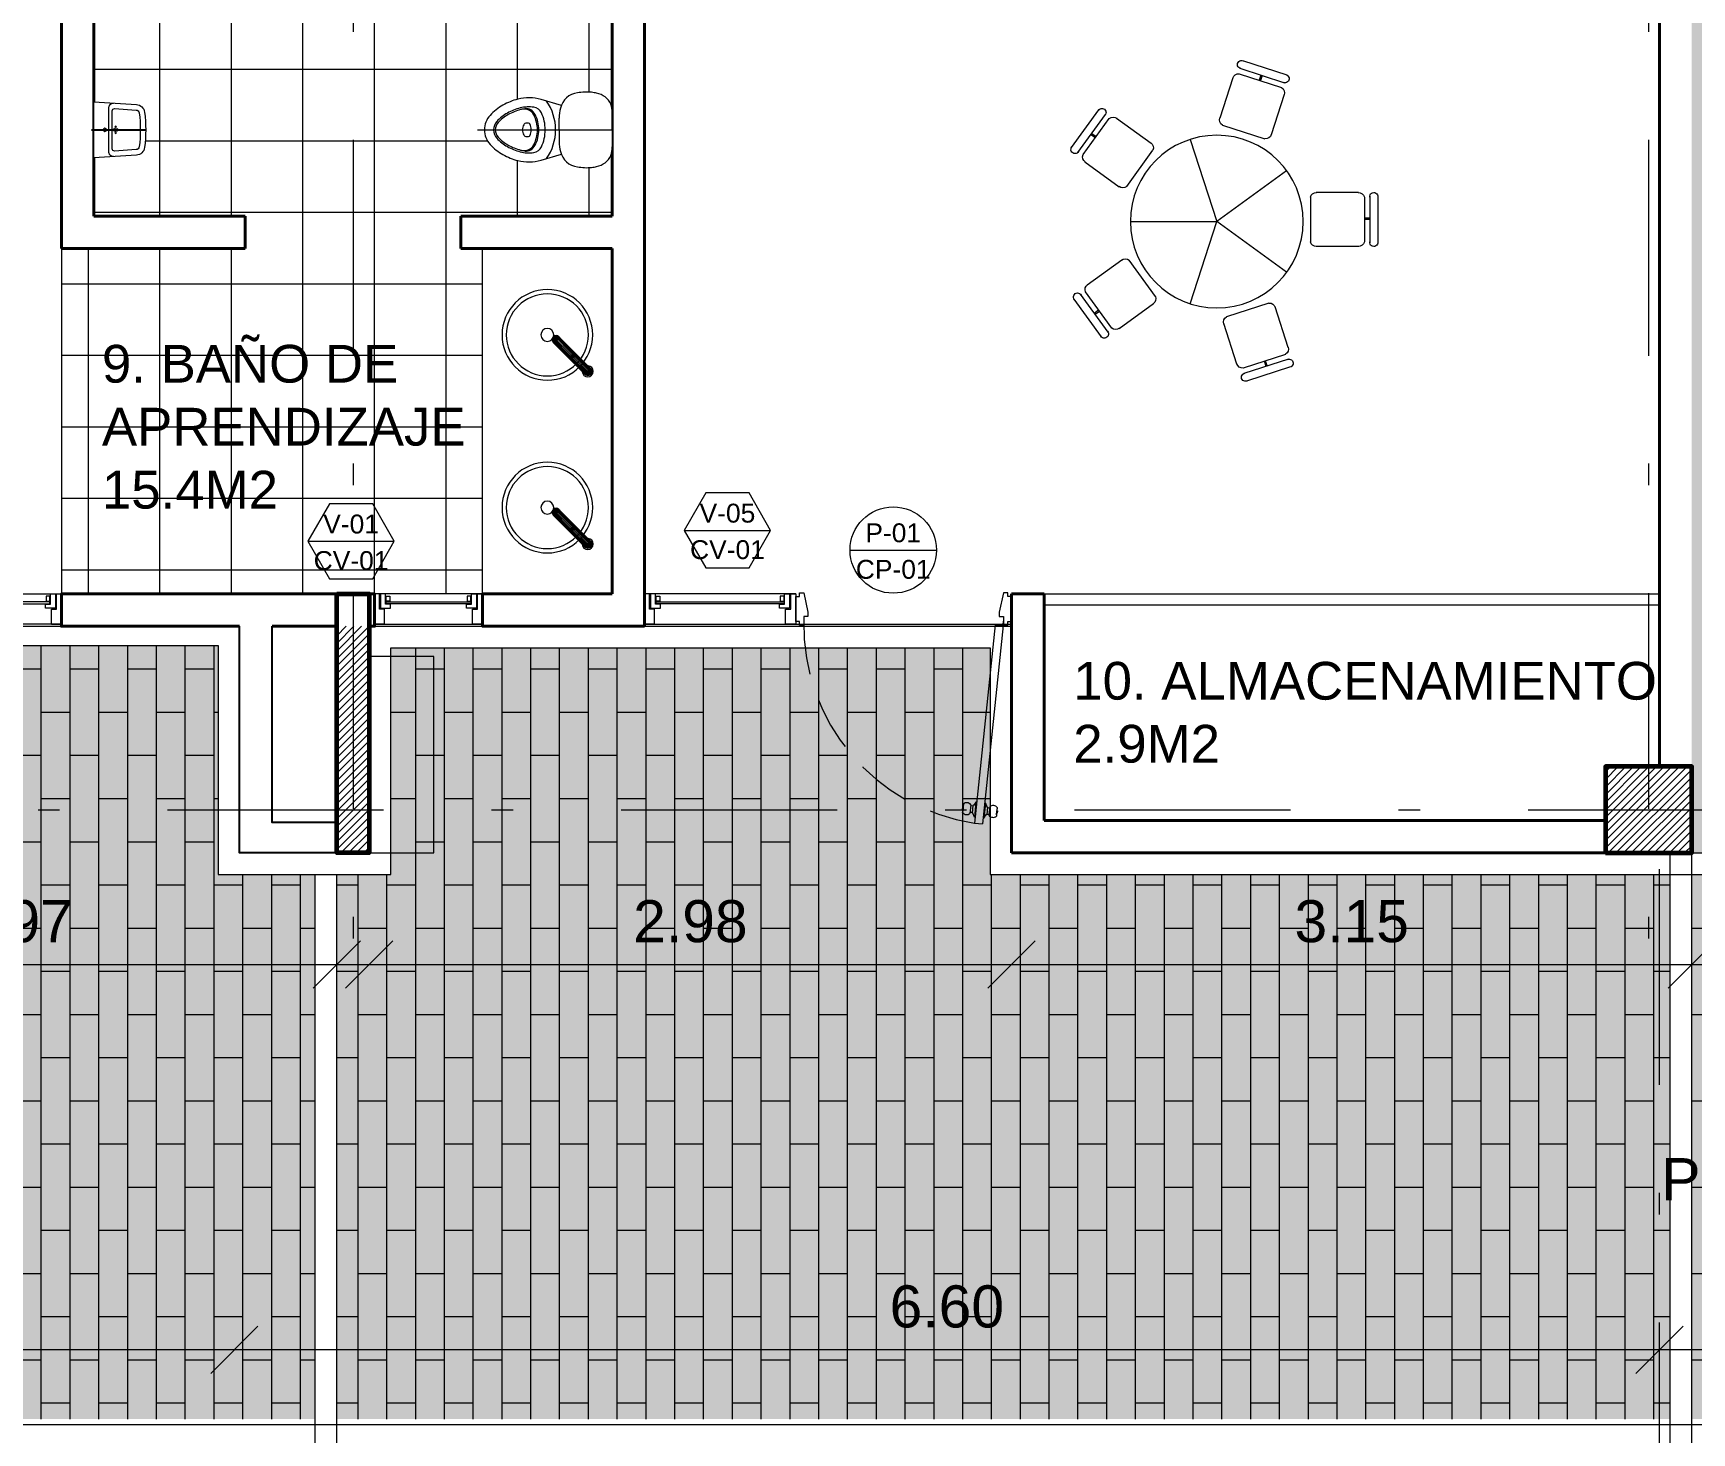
# Model space of a CAD drawing. Header units: inches. Extents: x 99003 to 99155, y 101852 to 101926.
# Drawn here: x 99015.93 to 99023.62, y 101896.06 to 101902.55 of the extents above; entities that cross this region are included whole.
import ezdxf
from ezdxf import colors
from ezdxf.entities.mleader import LeaderData, LeaderLine
from ezdxf.enums import TextEntityAlignment as Align
from ezdxf.math import Vec2, Vec3

# ---------------------------------------------------------------- set-up
doc = ezdxf.new("R2010")
doc.units = ezdxf.units.IN
doc.header["$MEASUREMENT"] = 0
doc.set_wipeout_variables(frame=1)
for name, pattern in [('CENTRO', [2, 1.25, -0.25, 0.25, -0.25]), ('DASHDOTX2', [2, 1, -0.5, 0, -0.5]), ('HIDDEN', [0.375, 0.25, -0.125])]:
    doc.linetypes.add(name, pattern=pattern)
for name, color, linetype, lineweight in [('5- 0.18 (muebles fijos)', 3, 'Continuous', 18), ('A_ACHU-1', 253, 'Continuous', 0), ('A_CARP-MAD', 46, 'Continuous', 18), ('A_CARP-MET', 126, 'Continuous', 18), ('A_COLS', 1, 'Continuous', 60), ('A_EJES', 75, 'DASHDOTX2', 5), ('A_MUEB-ACHU', 8, 'Continuous', 9), ('A_MUEB-ARCH', 64, 'Continuous', 15), ('A_MUEB-FIJO', 3, 'Continuous', 15), ('A_MUEB-SILL', 54, 'Continuous', 15), ('A_MURO', 7, 'Continuous', 40), ('A_PISO-ACHU', 251, 'Continuous', 0), ('A_PISO-GRAN', 250, 'Continuous', 0), ('A_PROY', 16, 'HIDDEN', 5), ('A_PUER', 134, 'Continuous', 18), ('A_TEXT', 154, 'Continuous', 0), ('A_TEXT-DIM', 54, 'Continuous', 13), ('A_TEXT-IDEN', 5, 'Continuous', 18), ('A_TEXT-NOTA', 53, 'Continuous', 20), ('A_VENT', 124, 'Continuous', 18), ('Arq_Muebles_Fijos', 252, 'Continuous', 15), ('P-BAJA_APARTADO-v4$0$CARPINTERIAS', 4, 'Continuous', 0)]:
    doc.layers.add(name, color=color, linetype=linetype, lineweight=lineweight)
doc.layers.add('MANCESA_EJES_AXIS', color=252, linetype='CENTRO')
doc.styles.add('ARIAL', font='arial.ttf')
doc.styles.add('DIM', font='arial.ttf')
doc.dimstyles.new('BAN_REP_1-125', dxfattribs={"dimtxt": 0.195, "dimasz": 0.2188, "dimexe": 0.15, "dimexo": 0.03, "dimgap": 0.1, "dimtad": 1, "dimzin": 4, "dimdsep": 46, "dimtxsty": 'ARIAL', "dimblk": 'OBLIQUE', "dimcen": 0.1, "dimse1": 1, "dimse2": 1, "dimclrd": 256, "dimclre": 256, "dimclrt": 256, "dimadec": 0, "dimazin": 0, "dimtfac": 1, "dimtix": 1, "dimtofl": 0, "dimtmove": 1, "dimatfit": 3, "dimldrblk": 'OPEN90', "dimfxl": 1, "dimtolj": 1, "dimtzin": 0, "dimlwd": -1, "dimlwe": -1, "dimarcsym": 0})
pattern_1 = [(45, (0, -2e-07), (-0.0176776695297, 0.0176776695297), [])]

# ---------------------------------------------------------------- blocks, each defined once
blk = doc.blocks.new('*U108')
at = {"layer": 'A_CARP-MAD'}
blk.add_lwpolyline([(0.1397, -0.0466), (0.0701, -0.0466), (0.0701, -0.0232), (0, -0.0232), (0, 0), (0.1397, 0)], dxfattribs=at)
for points in [[(0, -0.0279), (0.0652, -0.0279), (0.0652, -0.0744), (0.0479, -0.0744), (0.0479, -0.0511), (0, -0.0511)], [(0, -0.0279), (0.0652, -0.0279), (0.0652, -0.0744), (0.0479, -0.0744), (0.0479, -0.0511), (0, -0.0511)], [(0.0333, -0.0713), (0.0333, -0.0538), (0.0104, -0.0538), (0.0104, -0.0713)], [(0, -0.6721), (0.0652, -0.6721), (0.0652, -0.6256), (0.0479, -0.6256), (0.0479, -0.6489), (0, -0.6489)], [(0, -0.6768), (0, -0.7), (0.1397, -0.7), (0.1397, -0.6534), (0.0701, -0.6534), (0.0701, -0.6768)], [(0.0333, -0.6287), (0.0333, -0.6462), (0.0104, -0.6462), (0.0104, -0.6287)]]:
    blk.add_lwpolyline(points, close=True, dxfattribs=at)
at = {"layer": 'A_CARP-MET'}
blk.add_line((0.1397, -0.0466), (0.1397, 0), dxfattribs=at)
blk.add_lwpolyline([(0.0333, -0.0713), (0.0333, -0.0538), (0.0104, -0.0538), (0.0104, -0.0713)], close=True, dxfattribs=at)
at = {"layer": 'A_VENT'}
for p, q in [((0, -0.7), (0, 0)), ((0.1397, 0), (0.1397, -0.7))]:
    blk.add_line(p, q, dxfattribs=at)
blk.add_lwpolyline([(0.0361, -0.0538), (0.0361, -0.6462), (0.0454, -0.6462), (0.0454, -0.0538)], close=True, dxfattribs=at)
blk = doc.blocks.new('*U33')
at = {"layer": 'A_MUEB-SILL'}
for p, q in [((0.1562, 0.0306), (-0.0198, 0.1584)), ((0.1774, 0.0615), (0.0031, 0.1882)), ((-0.0631, 0.1265), (-0.1791, -0.0332)), ((0.1372, 0.0135), (-0.0302, 0.1351)), ((0.0682, 0.0945), (0.0535, 0.0743)), ((0.0732, 0.0909), (0.0585, 0.0706)), ((-0.0097, -0.1888), (-0.1772, -0.0671)), ((0.1391, -0.0205), (0.0232, -0.1801))]:
    blk.add_line(p, q, dxfattribs=at)
for centre, radius, start, end in [((-0.0067, 0.172), 0.0189, 49.05832, 241.94546), ((-0.041, 0.1092), 0.0281, 67.5844, 145.99918), ((0.1158, -0.0048), 0.0281, 322.00082, 40.4156), ((0.165, 0.0473), 0.0189, 226.05454, 58.94168), ((-0.1558, -0.0489), 0.0281, 142.00082, 220.4156), ((0.001, -0.1628), 0.0281, 247.5844, 325.99918)]:
    blk.add_arc(centre, radius, start, end, dxfattribs=at)
blk = doc.blocks.new('*U34')
at = {"color": 0, "linetype": 'ByBlock', "lineweight": -2, "transparency": 16777216}
for p, rotation in [((-0.3397, 0.4848), 72.00000000000001), ((-0.566, -0.1733), 144), ((0.5598, -0.1925), 288), ((-0.0101, -0.5919), 215.9999999999999)]:
    blk.add_blockref('*U33', p, dxfattribs=dict(at, rotation=rotation))
blk.add_blockref('*U33', (0.3561, 0.4729), dxfattribs=at)
blk = doc.blocks.new('P-BAJA_APARTADO-v4$0$MESA AULA 5P')
at = {"layer": 'A_MUEB-SILL'}
for p in [(0, 0.4), (-0.3804, 0.1236), (0.3804, 0.1236), (-0.2351, -0.3236), (0.2351, -0.3236)]:
    blk.add_line(p, (0, 0), dxfattribs=at)
blk.add_circle((0, 0), 0.4, dxfattribs=at)
blk.add_blockref('*U34', (0, 0))
blk = doc.blocks.new('P-BAJA_APARTADO-v4$0$LAVAMANOS_NAL 2')
for radius in [0.21, 0.19, 0.03]:
    blk.add_circle((0, 0), radius)
blk = doc.blocks.new('sanit planta niños 25 JUNIO')
at = {"layer": 'A_EJES'}
blk.add_line((0, -0.6231), (0, 0), dxfattribs=at)
at = {"layer": 'A_MUEB-FIJO'}
for p, q in [((0, 0), (-0.0794, 0)), ((0, 0), (0.0794, 0)), ((-0.1121, -0.2346), (-0.1406, -0.3294)), ((0, -0.2452), (-0.0547, -0.2452)), ((0, -0.2452), (0.0547, -0.2452)), ((0.1407, -0.3293), (0.1122, -0.2346)), ((-0.0308, -0.3869), (-0.0308, -0.3962)), ((0.0309, -0.3962), (0.0309, -0.3869))]:
    blk.add_line(p, q, dxfattribs=at)
for centre, radius, start, end in [((-0.0794, -0.1422), 0.1422, 90.00182, 106.10126), ((0.0794, -0.1422), 0.1422, 73.89874, 89.99818), ((-0.0605, -0.1048), 0.1137, 163.12305, 175.19805), ((-0.0807, -0.0871), 0.09, 115.06996, 170.1707), ((0.0807, -0.0871), 0.09, 9.8293, 64.93004), ((0.0605, -0.1048), 0.1137, 4.80195, 16.87695), ((0.0251, -0.1189), 0.2003, 173.22012, 192.00698), ((-0.025, -0.1189), 0.2003, 347.99302, 6.77988), ((-0.0823, -0.1515), 0.0891, 185.84827, 257.92215), ((0.0823, -0.1515), 0.0891, 282.07785, 354.15173), ((0, -0.4948), 0.2331, 90.00415, 124.90857), ((-0.0547, -0.0803), 0.1649, 253.7382, 269.99817), ((0, -0.4948), 0.2331, 55.09962, 90.00404), ((0.0547, -0.0803), 0.1649, 270.00183, 286.2618), ((0.0495, -0.3858), 0.1983, 163.47367, 194.86383), ((0.0495, -0.3858), 0.1561, 171.24415, 194.86369), ((-0.0595, -0.369), 0.0458, 115.31072, 171.24284), ((-0.0474, -0.403), 0.052, 117.32786, 181.00091), ((-0.0461, -0.4074), 0.0502, 117.83819, 192.7538), ((0, -0.4948), 0.185, 90.00392, 115.31106), ((0, -0.4948), 0.1553, 90.00409, 117.32783), ((0, -0.4948), 0.149, 90.00415, 117.83792), ((-0.024, -0.3869), 0.00676, 116.97441, 180.00409), ((0, -0.4342), 0.0598, 90.00379, 116.97254), ((0, -0.4948), 0.185, 64.69713, 90.00427), ((0, -0.4948), 0.1553, 62.68036, 90.00409), ((0, -0.4948), 0.149, 62.17027, 90.00404), ((0, -0.4342), 0.0598, 63.03565, 90.0044), ((0.0241, -0.3869), 0.00676, 0.00409, 63.03378), ((0.0462, -0.4074), 0.0502, 347.25439, 62.17), ((0.0475, -0.403), 0.052, 359.00728, 62.68032), ((0.0595, -0.369), 0.0458, 8.76535, 64.69747), ((-0.0494, -0.3858), 0.1561, 345.14449, 8.76404), ((-0.0494, -0.3858), 0.1983, 345.14436, 16.53451), ((0.1531, -0.3583), 0.3055, 194.8653, 208.84963), ((0.1531, -0.3583), 0.2632, 194.86295, 208.84824), ((0.0491, -0.3857), 0.1479, 192.81784, 194.9232), ((0.1531, -0.3583), 0.2554, 194.86588, 208.85022), ((-0.0154, -0.3962), 0.0154, 180.18807, 237.92092), ((0, -0.3716), 0.0444, 237.92051, 270.00407), ((0, -0.3716), 0.0444, 270.00411, 302.08767), ((0.0154, -0.3962), 0.0154, 302.08727, 359.82011), ((-0.153, -0.3583), 0.2554, 331.15796, 345.14231), ((-0.153, -0.3583), 0.2632, 331.15995, 345.14524), ((-0.0491, -0.3857), 0.1479, 345.08499, 347.19035), ((-0.153, -0.3583), 0.3055, 331.15856, 345.14289), ((0.0861, -0.3952), 0.229, 208.84819, 227.99853), ((0.0861, -0.3952), 0.1867, 208.84875, 227.99866), ((0.0861, -0.3952), 0.1789, 208.84941, 227.99922), ((0, -0.4908), 0.0581, 227.99884, 270.00408), ((0, -0.4908), 0.0503, 227.99883, 270.00407), ((0, -0.4908), 0.0503, 270.00412, 312.00936), ((0, -0.4908), 0.0581, 270.00411, 312.00935), ((-0.086, -0.3952), 0.1789, 312.00897, 331.15878), ((-0.086, -0.3952), 0.1867, 312.00953, 331.15944), ((-0.086, -0.3952), 0.229, 312.00966, 331.16), ((0, -0.4908), 0.1004, 227.99889, 270.0041), ((0, -0.4908), 0.1004, 270.00409, 312.0093)]:
    blk.add_arc(centre, radius, start, end, dxfattribs=at)
blk = doc.blocks.new('*U60')
blk.add_wipeout([(-0.3621, 0.6142), (-0.2628, 0.6128), (-0.234, 0.6035), (-0.2058, 0.5758), (-0.1928, 0.5424), (-0.1869, 0.4953), (-0.1945, 0.4374), (-0.2055, 0.4136), (-0.2288, 0.3897), (-0.2498, 0.3788), (-0.2172, 0.2679), (-0.2133, 0.2313), (-0.2152, 0.2006), (-0.2199, 0.1775), (-0.2275, 0.1531), (-0.2585, 0.0906), (-0.2729, 0.0716), (-0.2843, 0.059), (-0.2949, 0.0488), (-0.3032, 0.0421), (-0.315, 0.0347), (-0.3261, 0.0297), (-0.3621, 0.023), (-0.4049, 0.0326), (-0.4348, 0.0539), (-0.4525, 0.0729), (-0.4734, 0.1027), (-0.5016, 0.1679), (-0.5082, 0.1952), (-0.5094, 0.2531), (-0.5034, 0.2829), (-0.4908, 0.3248), (-0.4745, 0.3788), (-0.4962, 0.3902), (-0.5107, 0.4032), (-0.5285, 0.4332), (-0.5344, 0.4605), (-0.5374, 0.4935), (-0.5346, 0.5294), (-0.524, 0.5722), (-0.5171, 0.578), (-0.5035, 0.5935), (-0.4882, 0.6048), (-0.4688, 0.6115), (-0.4564, 0.6134), (-0.4441, 0.6139)]).dxf.layer = 'A_MUEB-FIJO'
blk.add_blockref('sanit planta niños 25 JUNIO', (-0.3621, 0.6142))
blk = doc.blocks.new('orinal planta niños 25 JUNIO')
at = {"layer": 'A_MUEB-ACHU'}
for centre in [(-0.0125, -0.1011), (0, -0.0936), (0, -0.1086), (0.0125, -0.1011)]:
    blk.add_circle(centre, 0.004, dxfattribs=at)
at = {"layer": 'A_MUEB-FIJO'}
for p, q in [((0.13, 0), (-0.13, 0)), ((0.1062, -0.07), (-0.1062, -0.07)), ((-0.0985, -0.0957), (-0.0918, -0.1955)), ((0.0885, -0.085), (-0.0885, -0.085)), ((0.0918, -0.1955), (0.0985, -0.0957))]:
    blk.add_line(p, q, dxfattribs=at)
blk.add_lwpolyline([(-0.13, 0), (-0.1168, -0.1968, 0.367694), (-0.0816, -0.2348, 0.063622), (0.0816, -0.2348, 0.367694), (0.1168, -0.1968), (0.13, 0)], format="xyb", dxfattribs=at)
blk.add_circle((0, -0.051), 0.0075, dxfattribs=at)
for centre, radius, start, end in [((-0.1046, -0.0893), 0.0193, 94.70755, 184.37723), ((0.1046, -0.0893), 0.0193, 355.62277, 85.29245), ((-0.0885, -0.095), 0.01, 90, 183.83756), ((0.0885, -0.095), 0.01, 356.16244, 90), ((-0.0768, -0.1951), 0.015, 181.46697, 261.97583), ((0, 0.404), 0.619, 262.67417, 277.32583), ((0.0768, -0.1951), 0.015, 278.02417, 358.53303)]:
    blk.add_arc(centre, radius, start, end, dxfattribs=at)
at = {"layer": 'MANCESA_EJES_AXIS'}
blk.add_line((0, 0.0109), (0, -0.24), dxfattribs=at)
blk = doc.blocks.new('*U111')
blk.add_wipeout([(-0.1656, 0.24), (0.0944, 0.24), (0.0812, 0.0432), (0.0727, 0.0202), (0.0642, 0.0122), (0.0499, 0.0058), (0.0265, 0.003), (-0.0548, 0.0003), (-0.107, 0.004), (-0.1238, 0.0066), (-0.1475, 0.0256), (-0.1521, 0.0394), (-0.1556, 0.0905)]).dxf.layer = 'A_MUEB-FIJO'
blk.add_blockref('orinal planta niños 25 JUNIO', (-0.0356, 0.24))
blk = doc.blocks.new('puerta mad 1mt')
at = {"layer": '5- 0.18 (muebles fijos)'}
blk.add_line((0.1553, 0.9898), (0.1553, 0.9898), dxfattribs=at)
at = {"layer": 'A_ACHU-1'}
for p, q in [((0.0483, 0.9343), (0.0494, 0.9455)), ((0.0483, 0.9343), (0.0509, 0.934)), ((0.0494, 0.9455), (0.0521, 0.9453)), ((0.0494, 0.9197), (0.0509, 0.934)), ((0.0509, 0.934), (0.0535, 0.9595)), ((0.0842, 0.9161), (0.0884, 0.9559)), ((0.0978, 0.9502), (0.0879, 0.9512)), ((0.0944, 0.9176), (0.098, 0.9524)), ((0.101, 0.9521), (0.098, 0.9524)), ((0.1118, 0.9685), (0.101, 0.9521)), ((0.1045, 0.8989), (0.1118, 0.9685)), ((0.1148, 0.9682), (0.1118, 0.9685)), ((0.1148, 0.9682), (0.1118, 0.9685)), ((0.1483, 0.8943), (0.1556, 0.964)), ((0.1526, 0.9643), (0.1556, 0.964)), ((0.1526, 0.9643), (0.1556, 0.964)), ((0.1556, 0.964), (0.1628, 0.9456)), ((0.162, 0.9105), (0.1657, 0.9453)), ((0.1628, 0.9456), (0.1657, 0.9453)), ((0.1654, 0.9431), (0.1754, 0.9421)), ((0.1717, 0.907), (0.1759, 0.9468)), ((0.208, 0.9176), (0.2107, 0.9431)), ((0.2118, 0.9286), (0.2092, 0.9289)), ((0.2107, 0.9173), (0.2118, 0.9286)), ((0.0946, 0.9197), (0.0847, 0.9208)), ((0.0973, 0.9173), (0.0944, 0.9176)), ((0.1045, 0.8989), (0.0973, 0.9173)), ((0.1075, 0.8986), (0.1045, 0.8989)), ((0.1453, 0.8946), (0.1483, 0.8943)), ((0.1483, 0.8943), (0.1591, 0.9108)), ((0.1591, 0.9108), (0.162, 0.9105)), ((0.1623, 0.9127), (0.1722, 0.9116)), ((0.2065, 0.9033), (0.208, 0.9176)), ((0.2107, 0.9173), (0.208, 0.9176)), ((0.0214, 0.0735), (0.0218, 0.0785)), ((0.0213, 0.057), (0.0199, 0.057)), ((0.0214, 0.0735), (0.0213, 0.057)), ((0.0215, 0.0755), (0.038, 0.0741)), ((0.0216, 0.0765), (0.0307, 0.0757)), ((0.0381, 0.0751), (0.038, 0.0741))]:
    blk.add_line(p, q, dxfattribs=at)
blk.add_circle((0.0215, 0.075), 0.00188, dxfattribs=at)
for centre, radius, start, end in [((-0.0402, 0.9492), 0.0943, 341.79754, 6.27538), ((0.0692, 0.9411), 0.0242, 37.63928, 130.43364), ((0.1916, 0.9284), 0.0242, 37.63928, 130.43364), ((0.3003, 0.9136), 0.0943, 161.79754, 186.27538), ((0.0685, 0.9345), 0.0242, 217.63928, 310.43364), ((0.1909, 0.9217), 0.0242, 217.63928, 310.43364), ((0.0215, 0.075), 0.000938, 85, 265), ((0.0215, 0.075), 0.000937, 265, 85)]:
    blk.add_arc(centre, radius, start, end, dxfattribs=at)
at = {"layer": 'A_CARP-MAD'}
for points in [[(-0.017, -0.058), (0, -0.058), (0, -0.075), (0.02, -0.075), (0.04, 0.015), (0.04, 0.035), (0.02, 0.035), (0.02, 0.075), (0, 0.075), (0, 0.058), (-0.017, 0.058)], [(0.983, -0.058), (0.966, -0.058), (0.966, -0.075), (0.946, -0.075), (0.926, 0.015), (0.926, 0.035), (0.946, 0.035), (0.946, 0.075), (0.966, 0.075), (0.966, 0.058), (0.983, 0.058)]]:
    blk.add_lwpolyline(points, close=True, dxfattribs=at)
at = {"layer": 'A_PROY'}
blk.add_arc((0.0162, 0.0728), 0.9299, 358.90252, 81.38744, dxfattribs=at)
at = {"layer": 'A_PUER'}
for p, q in [((0.0216, 0.0765), (0.1176, 0.9956)), ((0.0595, 0.0732), (0.1555, 0.9923)), ((0.1555, 0.9923), (0.1176, 0.9956)), ((0.0595, 0.0732), (0.0216, 0.0765))]:
    blk.add_line(p, q, dxfattribs=at)
blk = doc.blocks.new('_Oblique')
at = {"color": 0, "linetype": 'ByBlock', "lineweight": -2}
blk.add_line((-0.5, -0.5), (0.5, 0.5), dxfattribs=at)
blk = doc.blocks.new('*D217')
at = {"layer": 'A_TEXT-DIM', "transparency": 16777216}
blk.add_line((99014.3658, 101898.2324), (99017.3408, 101898.2324), dxfattribs=at)
at = {"layer": 'DEFPOINTS', "color": 0, "transparency": 16777216}
for p in [(99014.3658, 101898.7494), (99017.3408, 101898.7886), (99017.3408, 101898.2324)]:
    blk.add_point(p, dxfattribs=at)
at = {"layer": 'A_TEXT-DIM', "transparency": 16777216, "xscale": 0.2188, "yscale": 0.2188, "zscale": 0.2188, "rotation": 180}
blk.add_blockref('_Oblique', (99014.3658, 101898.2324), dxfattribs=at)
at = {"layer": 'A_TEXT-DIM', "transparency": 16777216, "xscale": 0.2188, "yscale": 0.2188, "zscale": 0.2188}
blk.add_blockref('_Oblique', (99017.3408, 101898.2324), dxfattribs=at)
at = {"layer": 'A_TEXT-DIM', "transparency": 16777216, "insert": (99015.8533, 101898.432), "char_height": 0.195, "attachment_point": 5, "style": 'ARIAL'}
blk.add_mtext('\\A1;2.97', dxfattribs=at)
blk = doc.blocks.new('_Open90')
at = {"color": 0, "linetype": 'ByBlock', "lineweight": -2}
for p, q in [((-0.5, 0.5), (0, 0)), ((0, 0), (-1, 0)), ((0, 0), (-0.5, -0.5))]:
    blk.add_line(p, q, dxfattribs=at)
blk = doc.blocks.new('*D218')
at = {"layer": 'A_TEXT-DIM', "transparency": 16777216}
blk.add_line((99014.4658, 101898.2324), (99034.9657, 101898.2324), dxfattribs=at)
at = {"layer": 'DEFPOINTS', "color": 0, "transparency": 16777216}
for p in [(99014.4658, 101899.5398), (99034.9657, 101898.2324), (99034.9657, 101894.1835)]:
    blk.add_point(p, dxfattribs=at)
at = {"layer": 'A_TEXT-DIM', "transparency": 16777216, "xscale": 0.2188, "yscale": 0.2188, "zscale": 0.2188, "rotation": 180}
blk.add_blockref('_Oblique', (99014.4658, 101898.2324), dxfattribs=at)
at = {"layer": 'A_TEXT-DIM', "transparency": 16777216, "xscale": 0.2188, "yscale": 0.2188, "zscale": 0.2188}
blk.add_blockref('_Oblique', (99034.9657, 101898.2324), dxfattribs=at)
at = {"layer": 'A_TEXT-DIM', "transparency": 16777216, "insert": (99024.7157, 101898.432), "char_height": 0.195, "attachment_point": 5, "style": 'ARIAL'}
blk.add_mtext('\\A1;20.50', dxfattribs=at)
blk = doc.blocks.new('*D219')
at = {"layer": 'A_TEXT-DIM', "transparency": 16777216}
blk.add_line((99017.4908, 101898.2324), (99020.4658, 101898.2324), dxfattribs=at)
at = {"layer": 'DEFPOINTS', "color": 0, "transparency": 16777216}
for p in [(99017.4908, 101898.7494), (99020.4658, 101898.7494), (99020.4658, 101898.2324)]:
    blk.add_point(p, dxfattribs=at)
at = {"layer": 'A_TEXT-DIM', "transparency": 16777216, "xscale": 0.2188, "yscale": 0.2188, "zscale": 0.2188, "rotation": 180}
blk.add_blockref('_Oblique', (99017.4908, 101898.2324), dxfattribs=at)
at = {"layer": 'A_TEXT-DIM', "transparency": 16777216, "xscale": 0.2188, "yscale": 0.2188, "zscale": 0.2188}
blk.add_blockref('_Oblique', (99020.4658, 101898.2324), dxfattribs=at)
at = {"layer": 'A_TEXT-DIM', "transparency": 16777216, "insert": (99018.9783, 101898.432), "char_height": 0.195, "attachment_point": 5, "style": 'ARIAL'}
blk.add_mtext('\\A1;2.98', dxfattribs=at)
blk = doc.blocks.new('*D220')
at = {"layer": 'A_TEXT-DIM', "transparency": 16777216}
blk.add_line((99020.4658, 101898.2324), (99023.6158, 101898.2324), dxfattribs=at)
at = {"layer": 'DEFPOINTS', "color": 0, "transparency": 16777216}
for p in [(99023.6158, 101898.8308), (99020.4658, 101898.7494), (99023.6158, 101898.2324)]:
    blk.add_point(p, dxfattribs=at)
at = {"layer": 'A_TEXT-DIM', "transparency": 16777216, "xscale": 0.2188, "yscale": 0.2188, "zscale": 0.2188, "rotation": 180}
blk.add_blockref('_Oblique', (99020.4658, 101898.2324), dxfattribs=at)
at = {"layer": 'A_TEXT-DIM', "transparency": 16777216, "xscale": 0.2188, "yscale": 0.2188, "zscale": 0.2188}
blk.add_blockref('_Oblique', (99023.6158, 101898.2324), dxfattribs=at)
at = {"layer": 'A_TEXT-DIM', "transparency": 16777216, "insert": (99022.0408, 101898.432), "char_height": 0.195, "attachment_point": 5, "style": 'ARIAL'}
blk.add_mtext('\\A1;3.15', dxfattribs=at)
blk = doc.blocks.new('*D221')
at = {"layer": 'A_TEXT-DIM', "transparency": 16777216}
blk.add_line((99023.6158, 101898.2324), (99025.4158, 101898.2324), dxfattribs=at)
at = {"layer": 'DEFPOINTS', "color": 0, "transparency": 16777216}
for p in [(99023.6158, 101898.8308), (99025.4158, 101898.7494), (99025.4158, 101898.2324)]:
    blk.add_point(p, dxfattribs=at)
at = {"layer": 'A_TEXT-DIM', "transparency": 16777216, "xscale": 0.2188, "yscale": 0.2188, "zscale": 0.2188, "rotation": 180}
blk.add_blockref('_Oblique', (99023.6158, 101898.2324), dxfattribs=at)
at = {"layer": 'A_TEXT-DIM', "transparency": 16777216, "xscale": 0.2188, "yscale": 0.2188, "zscale": 0.2188}
blk.add_blockref('_Oblique', (99025.4158, 101898.2324), dxfattribs=at)
at = {"layer": 'A_TEXT-DIM', "transparency": 16777216, "insert": (99024.5158, 101898.432), "char_height": 0.195, "attachment_point": 5, "style": 'ARIAL'}
blk.add_mtext('\\A1;1.80', dxfattribs=at)
blk = doc.blocks.new('*D355')
at = {"layer": 'A_TEXT-DIM', "transparency": 16777216}
blk.add_line((99030.7155, 101896.4476), (99023.4655, 101896.4476), dxfattribs=at)
at = {"layer": 'DEFPOINTS', "color": 0, "transparency": 16777216}
for p in [(99023.4655, 101896.4476), (99023.4655, 101892.9035), (99030.7155, 101892.8723)]:
    blk.add_point(p, dxfattribs=at)
at = {"layer": 'A_TEXT-DIM', "transparency": 16777216, "xscale": 0.2188, "yscale": 0.2188, "zscale": 0.2188, "rotation": 180}
blk.add_blockref('_Oblique', (99023.4655, 101896.4476), dxfattribs=at)
at = {"layer": 'A_TEXT-DIM', "transparency": 16777216, "xscale": 0.2188, "yscale": 0.2188, "zscale": 0.2188}
blk.add_blockref('_Oblique', (99030.7155, 101896.4476), dxfattribs=at)
at = {"layer": 'A_TEXT-DIM', "transparency": 16777216, "insert": (99027.0905, 101896.6472), "char_height": 0.195, "attachment_point": 5, "style": 'ARIAL'}
blk.add_mtext('\\A1;7.25', dxfattribs=at)
blk = doc.blocks.new('*D356')
at = {"layer": 'A_TEXT-DIM', "transparency": 16777216}
blk.add_line((99023.4655, 101896.4476), (99016.8661, 101896.4476), dxfattribs=at)
at = {"layer": 'DEFPOINTS', "color": 0, "transparency": 16777216}
for p in [(99016.8661, 101896.4476), (99016.8661, 101892.9554), (99023.4655, 101892.9035)]:
    blk.add_point(p, dxfattribs=at)
at = {"layer": 'A_TEXT-DIM', "transparency": 16777216, "xscale": 0.2188, "yscale": 0.2188, "zscale": 0.2188, "rotation": 180}
blk.add_blockref('_Oblique', (99016.8661, 101896.4476), dxfattribs=at)
at = {"layer": 'A_TEXT-DIM', "transparency": 16777216, "xscale": 0.2188, "yscale": 0.2188, "zscale": 0.2188}
blk.add_blockref('_Oblique', (99023.4655, 101896.4476), dxfattribs=at)
at = {"layer": 'A_TEXT-DIM', "transparency": 16777216, "insert": (99020.1658, 101896.6472), "char_height": 0.195, "attachment_point": 5, "style": 'ARIAL'}
blk.add_mtext('\\A1;6.60', dxfattribs=at)
blk = doc.blocks.new('*D357')
at = {"layer": 'A_TEXT-DIM', "transparency": 16777216}
blk.add_line((99016.8661, 101896.4476), (99010.7152, 101896.4476), dxfattribs=at)
at = {"layer": 'DEFPOINTS', "color": 0, "transparency": 16777216}
for p in [(99010.7152, 101896.4476), (99016.8661, 101892.9554), (99010.7152, 101885.0588)]:
    blk.add_point(p, dxfattribs=at)
at = {"layer": 'A_TEXT-DIM', "transparency": 16777216, "xscale": 0.2188, "yscale": 0.2188, "zscale": 0.2188, "rotation": 180}
blk.add_blockref('_Oblique', (99010.7152, 101896.4476), dxfattribs=at)
at = {"layer": 'A_TEXT-DIM', "transparency": 16777216, "xscale": 0.2188, "yscale": 0.2188, "zscale": 0.2188}
blk.add_blockref('_Oblique', (99016.8661, 101896.4476), dxfattribs=at)
at = {"layer": 'A_TEXT-DIM', "transparency": 16777216, "insert": (99014.4537, 101896.6472), "char_height": 0.195, "attachment_point": 5, "style": 'ARIAL'}
blk.add_mtext('\\A1;6.15', dxfattribs=at)
blk = doc.blocks.new('_Open30')
at = {"color": 0, "linetype": 'ByBlock', "lineweight": -2}
for p, q in [((-1, 0.268), (0, 0)), ((0, 0), (-1, -0.268)), ((0, 0), (-1, 0))]:
    blk.add_line(p, q, dxfattribs=at)
blk = doc.blocks.new('griferia')
at = {"layer": 'Arq_Muebles_Fijos', "linetype": 'Continuous'}
for points in [[(-0.2262, 0), (-0.1055, 0)], [(-0.2251, 0.0064), (-0.1058, 0.0064)], [(-0.2225, 0.0113), (-0.1065, 0.0113)], [(-0.2195, 0.0144), (-0.1071, 0.0144)], [(-0.2158, 0.0168), (-0.1077, 0.0168)], [(0, 0.0188), (-0.2074, 0.0188)], [(-0.2074, -0.0188), (0, -0.0188), (0, 0.0188)], [(-0.0947, 0.0168), (0, 0.0168)], [(-0.0941, 0.0144), (0, 0.0144)], [(-0.0934, 0.0113), (0, 0.0113)], [(-0.0928, 0.0064), (0, 0.0064)], [(-0.0925, 0), (0, 0)], [(0.0144, -0.012), (0.0144, 0.012)], [(0.0158, -0.0102), (0.0158, 0.0102)], [(0.0172, -0.0077), (0.0172, 0.0077)], [(0.0184, -0.0036), (0.0184, 0.0036)], [(-0.2251, -0.0064), (-0.1058, -0.0064)], [(-0.2225, -0.0113), (-0.1065, -0.0113)], [(-0.2195, -0.0144), (-0.1071, -0.0144)], [(-0.2158, -0.0168), (-0.1077, -0.0168)], [(-0.0947, -0.0168), (0, -0.0168)], [(-0.0941, -0.0144), (0, -0.0144)], [(-0.0934, -0.0113), (0, -0.0113)], [(-0.0928, -0.0064), (0, -0.0064)]]:
    blk.add_lwpolyline(points, dxfattribs=at)
for centre, radius, start, end in [((-0.2074, 0), 0.0188, 90, 270), ((-0.2041, 0), 0.0191, 100.05302, 259.94698), ((-0.1992, 0), 0.0197, 107.56265, 252.43735), ((-0.1939, 0), 0.0206, 114.27809, 245.72191), ((-0.1891, 0), 0.0217, 119.98244, 240.01756), ((-0.1838, 0), 0.0231, 125.48648, 234.51352), ((-0.1763, 0), 0.0261, 134.01235, 225.98765), ((-0.1704, 0), 0.0649, 343.1568, 16.8432), ((-0.1676, 0), 0.0649, 343.1568, 16.8432), ((-0.1648, 0), 0.0649, 343.1568, 16.8432), ((-0.1624, 0), 0.0649, 343.1568, 16.8432), ((-0.1596, 0), 0.0649, 343.1568, 16.8432), ((-0.1573, 0), 0.0649, 343.1568, 16.8432), ((0, 0), 0.0255, 227.45266, 132.54734), ((0, 0), 0.0188, 270, 90), ((-0.0657, 0), 0.0684, 344.04274, 15.95726), ((-0.0581, 0), 0.0635, 342.97607, 17.02393), ((-0.0615, 0), 0.0693, 344.94198, 15.05802), ((-0.0431, 0), 0.0537, 341.42476, 18.57524), ((-0.0414, 0), 0.0543, 343.37048, 16.62952), ((-0.0458, 0), 0.0603, 346.8545, 13.1455)]:
    blk.add_arc(centre, radius, start, end, dxfattribs=at)
blk = doc.blocks.new('A$C578C46C9')
at = {"layer": 'Arq_Muebles_Fijos'}
blk.add_blockref('griferia', (-0.0255, 0), dxfattribs=at)
blk = doc.blocks.new('*U766')
at = {"layer": 'A_CARP-MAD'}
blk.add_lwpolyline([(0.1397, -0.0466), (0.0701, -0.0466), (0.0701, -0.0232), (0, -0.0232), (0, 0), (0.1397, 0)], dxfattribs=at)
for points in [[(0, -0.0279), (0.0652, -0.0279), (0.0652, -0.0744), (0.0479, -0.0744), (0.0479, -0.0511), (0, -0.0511)], [(0, -0.0279), (0.0652, -0.0279), (0.0652, -0.0744), (0.0479, -0.0744), (0.0479, -0.0511), (0, -0.0511)], [(0.0333, -0.0713), (0.0333, -0.0538), (0.0104, -0.0538), (0.0104, -0.0713)], [(0, -0.4721), (0.0652, -0.4721), (0.0652, -0.4256), (0.0479, -0.4256), (0.0479, -0.4489), (0, -0.4489)], [(0, -0.4768), (0, -0.5), (0.1397, -0.5), (0.1397, -0.4534), (0.0701, -0.4534), (0.0701, -0.4768)], [(0.0333, -0.4287), (0.0333, -0.4462), (0.0104, -0.4462), (0.0104, -0.4287)]]:
    blk.add_lwpolyline(points, close=True, dxfattribs=at)
at = {"layer": 'A_CARP-MET'}
blk.add_line((0.1397, -0.0466), (0.1397, 0), dxfattribs=at)
blk.add_lwpolyline([(0.0333, -0.0713), (0.0333, -0.0538), (0.0104, -0.0538), (0.0104, -0.0713)], close=True, dxfattribs=at)
at = {"layer": 'A_VENT'}
for p, q in [((0, -0.5), (0, 0)), ((0.1397, 0), (0.1397, -0.5))]:
    blk.add_line(p, q, dxfattribs=at)
blk.add_lwpolyline([(0.0361, -0.0538), (0.0361, -0.4462), (0.0454, -0.4462), (0.0454, -0.0538)], close=True, dxfattribs=at)
blk = doc.blocks.new('A$C3FA72514')
at = {"layer": 'A_MURO'}
for points in [[(-14.325, -6.15), (-14.3, -6.15), (-14.3, -6.3), (-14.325, -6.3)], [(-13.2, -6.15), (-13.8, -6.1501), (-13.8, -6.3), (-13.05, -6.3)]]:
    blk.add_lwpolyline(points, dxfattribs=at)
at = {"layer": 'A_VENT', "xscale": -1, "rotation": 89.99999085230763}
blk.add_blockref('*U766', (-14.3, -6.15, 0), dxfattribs=at)
blk = doc.blocks.new('DETALLE DE PUERTAS')
at = {"layer": 'A_TEXT-IDEN'}
blk.add_line((-0.2, 0), (0.2, 0), dxfattribs=at)
blk.add_circle((0, 0), 0.2, dxfattribs=at)
at = {"layer": 'A_TEXT-NOTA', "linetype": 'Continuous', "style": 'ARIAL'}
for tag, p in [('#_PUERTA', (0, 0.0361)), ('DETALLE#', (0, -0.1331))]:
    blk.add_attdef(tag, text='', height=0.0875, dxfattribs=at).set_placement(p, align=Align.CENTER)
blk = doc.blocks.new('DETALLE DE VENTANA')
at = {"layer": 'A_TEXT-IDEN'}
blk.add_line((-0.2, 0), (0.2, 0), dxfattribs=at)
blk.add_line((-0.2, 0), (0.2, 0), dxfattribs=at)
blk.add_lwpolyline([(-0.1, 0.1732), (-0.2, 0), (-0.1, -0.1732), (0.1, -0.1732), (0.2, 0), (0.1, 0.1732)], close=True, dxfattribs=at)
at = {"layer": 'A_TEXT-NOTA', "linetype": 'Continuous', "style": 'ARIAL'}
for tag, p in [('#_VENTANA', (0, 0.0361)), ('DETALLE#', (0, -0.1331))]:
    blk.add_attdef(tag, text='', height=0.0875, dxfattribs=at).set_placement(p, align=Align.CENTER)

msp = doc.modelspace()

# ---------------------------------------------------------------- hatches: boundary and pattern name
at = {"layer": 'A_PISO-ACHU'}
h = msp.add_hatch(dxfattribs=at)
h.set_pattern_fill('ANSI31', color=256, scale=0.2)
h.set_pattern_definition(pattern_1)
h.paths.add_polyline_path([(99025.8158, 101898.7494), (99025.4158, 101898.7494), (99025.4158, 101899.1494), (99025.8158, 101899.1494)])
h.paths.add_polyline_path([(99025.8158, 101906.0994), (99025.4158, 101906.0994), (99025.4158, 101906.4994), (99025.8158, 101906.4994)])
h.paths.add_polyline_path([(99023.2158, 101898.7494), (99023.6158, 101898.7494), (99023.6158, 101899.1494), (99023.2158, 101899.1494)])
h.paths.add_polyline_path([(99023.2158, 101906.0994), (99023.6158, 101906.0994), (99023.6158, 101906.4994), (99023.2158, 101906.4994)])
h = msp.add_hatch(dxfattribs=at)
h.set_pattern_fill('NET', color=256, scale=2.65)
h.set_pattern_definition([(0, (0.59647, -22.5826), (0, 0.33125), []), (90, (0.59647, -22.5826), (-0.33125, 2e-17), [])])
h.paths.add_polyline_path([(99017.2158, 101906.3494), (99017.2158, 101906.0994), (99017.6158, 101906.0994), (99017.6158, 101906.3494), (99018.7658, 101906.3494), (99018.7658, 101904.7494), (99017.9158, 101904.7494), (99017.9158, 101904.5994), (99018.6158, 101904.5994), (99018.6158, 101903.6654), (99017.9158, 101903.6654), (99017.9158, 101903.6334), (99018.6158, 101903.6334), (99018.6158, 101902.6654), (99017.9172, 101902.6654), (99017.9172, 101902.6334), (99018.6158, 101902.6334), (99018.6158, 101901.6994), (99017.9158, 101901.6994), (99017.9158, 101901.5494), (99018.0158, 101901.5494), (99018.0158, 101899.9494), (99016.0658, 101899.9494), (99016.0658, 101901.5494), (99016.9158, 101901.5494), (99016.9158, 101901.6994), (99016.2158, 101901.6994), (99016.2158, 101902.6334), (99016.9144, 101902.6334), (99016.9144, 101902.6654), (99016.2158, 101902.6654), (99016.2158, 101903.5494), (99016.9158, 101903.5494), (99016.9158, 101903.6994), (99016.9158, 101904.5994), (99016.9158, 101904.7494), (99016.8158, 101904.7494), (99016.8158, 101906.3494)])
h = msp.add_hatch(dxfattribs=at)
h.set_pattern_fill('ANSI31', color=256, scale=0.2)
h.set_pattern_definition(pattern_1)
h.paths.add_polyline_path([(99017.4908, 101899.7994), (99017.4908, 101898.7494), (99017.3408, 101898.7494), (99017.3408, 101899.7994)])
at = {"layer": 'A_PISO-GRAN'}
h = msp.add_hatch(dxfattribs=at)
h.set_pattern_fill('DOTS', color=33, scale=0.5, angle=90)
h.set_pattern_definition([(90, (-0.1, -2e-07), (-0.03125, 0.015625), [0, -0.03125])])
h.paths.add_polyline_path([(99025.2158, 101898.7494), (99023.6157, 101898.7494), (99023.6158, 101906.4994), (99025.2159, 101906.4994)])
h = msp.add_hatch(dxfattribs=at)
h.set_pattern_fill('AR-BRSTD', color=256, scale=0.05, angle=90)
h.set_pattern_definition([(90, (-108.15003, -2e-07), (-0.13335, 8e-18), []), (180, (-108.15003, -2e-07), (-0.13335, -0.2), [0.13335, -0.13335])])
h.paths.add_polyline_path([(99016.7908, 101898.6494), (99016.7908, 101898.845), (99016.7908, 101899.7096), (99014.4657, 101899.7098), (99014.4657, 101898.6494), (99011.3157, 101898.6494), (99011.3157, 101896.1266), (99017.2407, 101896.1266), (99017.2407, 101898.6494)])
h = msp.add_hatch(dxfattribs=at)
h.set_pattern_fill('DOTS', color=33, scale=0.5, angle=90)
h.set_pattern_definition([(90, (-108.150032, -2e-07), (-0.03125, 0.015625), [0, -0.03125])])
h.paths.add_polyline_path([(99016.7908, 101898.6494), (99016.7908, 101899.7098), (99014.4657, 101899.7098), (99014.4657, 101898.6494), (99011.3157, 101898.6494), (99011.3157, 101896.1266), (99017.2407, 101896.1266), (99017.2408, 101898.6494)])
h = msp.add_hatch(dxfattribs=at)
h.set_pattern_fill('AR-BRSTD', color=256, scale=0.05, angle=90)
h.set_pattern_definition([(90, (-108.14992, -2e-07), (-0.13335, 8e-18), []), (180, (-108.14992, -2e-07), (-0.13335, -0.2), [0.13335, -0.13335])])
h.paths.add_polyline_path([(99023.5158, 101898.6494), (99020.3658, 101898.6494), (99020.3658, 101899.6994), (99017.5908, 101899.6994), (99017.5908, 101898.6494), (99017.3408, 101898.6494), (99017.3408, 101896.1266), (99023.5158, 101896.1266)])
h = msp.add_hatch(dxfattribs=at)
h.set_pattern_fill('DOTS', color=33, scale=0.5, angle=90)
h.set_pattern_definition([(90, (-108.149922, -2e-07), (-0.03125, 0.015625), [0, -0.03125])])
h.paths.add_polyline_path([(99023.5158, 101898.6494), (99020.3658, 101898.6494), (99020.3658, 101899.6994), (99017.5908, 101899.6994), (99017.5908, 101898.6494), (99017.3408, 101898.6494), (99017.3408, 101896.1266), (99023.5158, 101896.1266)])
h = msp.add_hatch(dxfattribs=at)
h.set_pattern_fill('AR-BRSTD', color=256, scale=0.05, angle=90)
h.set_pattern_definition([(90, (-108.14993, -2e-07), (-0.13335, 8e-18), []), (180, (-108.14993, -2e-07), (-0.13335, -0.2), [0.13335, -0.13335])])
h.paths.add_polyline_path([(99031.4408, 101898.6494), (99031.4408, 101899.6998), (99028.6658, 101899.7094), (99028.6658, 101898.6494), (99023.6158, 101898.6494), (99023.6158, 101896.1266), (99031.4408, 101896.1266)])
h = msp.add_hatch(dxfattribs=at)
h.set_pattern_fill('DOTS', color=33, scale=0.5, angle=90)
h.set_pattern_definition([(90, (-108.149932, -2e-07), (-0.03125, 0.015625), [0, -0.03125])])
h.paths.add_polyline_path([(99031.4408, 101898.6494), (99031.4408, 101899.6998), (99028.6658, 101899.7094), (99028.6658, 101898.6494), (99023.6158, 101898.6494), (99023.6158, 101896.1266), (99031.4408, 101896.1266)])

# ---------------------------------------------------------------- linework, layer by layer
for points in [[(99017.3408, 101898.7494), (99016.8908, 101898.7494), (99016.8908, 101899.7994)], [(99017.3408, 101898.89), (99017.0408, 101898.89), (99017.0408, 101899.7994)]]:
    msp.add_lwpolyline(points)
at = {"layer": 'A_COLS'}
for points in [[(99017.3408, 101899.9494), (99017.4907, 101899.9494), (99017.4907, 101898.7494), (99017.3408, 101898.7494)], [(99023.2158, 101898.7494), (99023.6158, 101898.7494), (99023.6158, 101899.1494), (99023.2158, 101899.1494)]]:
    msp.add_lwpolyline(points, close=True, dxfattribs=at)
at = {"layer": 'A_EJES'}
for p, q in [((99017.4158, 101908.3532), (99017.4158, 101897.9883)), ((99023.4158, 101908.3532), (99023.4158, 101897.9883)), ((99006.0573, 101898.9494), (99039.0626, 101898.9494)), ((99023.4657, 101882.9745), (99023.4657, 101898.7494))]:
    msp.add_line(p, q, dxfattribs=at)
at = {"layer": 'A_MUEB-ARCH'}
for p, q in [((99020.6158, 101899.9494), (99023.4658, 101899.9494)), ((99020.6158, 101899.8994), (99023.4658, 101899.8994))]:
    msp.add_line(p, q, dxfattribs=at)
at = {"layer": 'A_MUEB-FIJO'}
msp.add_line((99018.0158, 101899.9494), (99018.0158, 101901.5494), dxfattribs=at)
at = {"layer": 'A_MUEB-SILL'}
for p, q in [((99017.7907, 101899.6597), (99017.4907, 101899.6597)), ((99017.7907, 101898.7494), (99017.7907, 101899.6597)), ((99017.3408, 101898.7494), (99017.0408, 101898.7494)), ((99017.4907, 101898.7494), (99017.7907, 101898.7494))]:
    msp.add_line(p, q, dxfattribs=at)
at = {"layer": 'A_MURO'}
for p, q in [((99016.0658, 101901.5494), (99016.0658, 101906.4994)), ((99023.4658, 101906.0994), (99023.4658, 101899.1494)), ((99018.7658, 101899.7994), (99018.7658, 101904.7494)), ((99016.2158, 101901.6994), (99016.2158, 101904.5994)), ((99018.6158, 101901.6994), (99018.6158, 101904.5994)), ((99016.2158, 101901.6994), (99016.9158, 101901.6994)), ((99016.9158, 101901.5494), (99016.9158, 101901.6994)), ((99017.9158, 101901.6994), (99018.6158, 101901.6994)), ((99017.9158, 101901.5494), (99017.9158, 101901.6994)), ((99016.0658, 101901.5494), (99016.9158, 101901.5494)), ((99017.9158, 101901.5494), (99018.6158, 101901.5494)), ((99018.6158, 101899.9494), (99018.6158, 101901.5494)), ((99016.0658, 101899.7994), (99016.0658, 101899.9494)), ((99020.6158, 101899.9494), (99020.4658, 101899.9494)), ((99020.4658, 101898.7494), (99020.4658, 101899.9494)), ((99020.6158, 101898.8994), (99020.6158, 101899.9494)), ((99016.0658, 101899.7994), (99016.8908, 101899.7994)), ((99017.0408, 101899.7994), (99017.3408, 101899.7994)), ((99023.2158, 101898.8994), (99020.6158, 101898.8994)), ((99020.4658, 101898.7494), (99023.6158, 101898.7494))]:
    msp.add_line(p, q, dxfattribs=at)
msp.add_lwpolyline([(99016.8908, 101899.7994), (99016.0658, 101899.7994), (99016.0658, 101899.9494), (99017.3408, 101899.9494), (99017.3408, 101899.7994), (99017.0408, 101899.7994)], dxfattribs=at)
at = {"layer": 'A_PISO-ACHU'}
msp.add_line((99016.0658, 101901.5494), (99016.0658, 101899.9494), dxfattribs=at)
at = {"layer": 'A_PISO-GRAN'}
msp.add_line((99019.4425, 101899.8098), (99020.4658, 101899.8098), dxfattribs=at)
msp.add_line((99019.4425, 101899.8098), (99020.4658, 101899.8098), dxfattribs=at)
at = {"layer": 'A_PISO-GRAN', "ltscale": 0.333}
for points in [[(99011.2158, 101893.0554), (99011.2158, 101898.7494), (99014.3658, 101898.7494), (99014.3658, 101899.7994), (99016.8908, 101899.7994), (99016.8908, 101898.7494), (99017.4907, 101898.7494), (99017.4907, 101899.7994), (99020.4658, 101899.7994), (99020.4658, 101898.7494), (99028.5658, 101898.7494), (99028.5658, 101899.8098), (99031.5408, 101899.7994)], [(99011.3158, 101893.1554), (99011.3158, 101898.6494), (99014.4658, 101898.6494), (99014.4658, 101899.7098), (99016.7908, 101899.7098), (99016.7908, 101898.6494), (99017.5907, 101898.6494), (99017.5907, 101899.6994), (99020.3658, 101899.6994), (99020.3658, 101898.6494), (99028.6658, 101898.6494), (99028.6658, 101899.7094), (99031.4408, 101899.6998)], [(99023.5158, 101893.0554), (99023.5158, 101898.7498)], [(99023.6158, 101893.0554), (99023.6158, 101898.7498)], [(99017.2408, 101893.0601), (99017.2408, 101898.6494)], [(99017.3408, 101893.0601), (99017.3408, 101898.6494)], [(99035.0164, 101896.0993), (99011.2158, 101896.0993)]]:
    msp.add_lwpolyline(points, dxfattribs=at)
at = {"layer": 'P-BAJA_APARTADO-v4$0$CARPINTERIAS'}
for p, q in [((99020.6158, 101899.9494), (99023.4658, 101899.9494)), ((99020.6158, 101899.8994), (99023.4658, 101899.8994))]:
    msp.add_line(p, q, dxfattribs=at)

# ---------------------------------------------------------------- block references
at = {"color": 1}
for name, p, values in [('DETALLE DE VENTANA', (99017.4069, 101900.1933), {'DETALLE#': 'CV-01', '#_VENTANA': 'V-01'}), ('DETALLE DE VENTANA', (99019.1498, 101900.2438), {'DETALLE#': 'CV-01', '#_VENTANA': 'V-05'}), ('DETALLE DE PUERTAS', (99019.9175, 101900.1527), {'#_PUERTA': 'P-01', 'DETALLE#': 'CP-01'})]:
    msp.add_blockref(name, p, dxfattribs=at).add_auto_attribs(values)
at = {"layer": 'A_MUEB-FIJO', "extrusion": (0, 0, -1), "zscale": -1, "rotation": 237.4509535548974}
for p in [(-99018.3158, 101901.1494), (-99018.3158, 101900.3494)]:
    msp.add_blockref('P-BAJA_APARTADO-v4$0$LAVAMANOS_NAL 2', p, dxfattribs=at)
at = {"layer": 'A_MUEB-SILL', "extrusion": (0, 0, -1), "zscale": -1, "rotation": 270.0000000063526}
msp.add_blockref('P-BAJA_APARTADO-v4$0$MESA AULA 5P', (-99021.4158, 101901.6744), dxfattribs=at)
at = {"layer": 'A_PUER', "rotation": 180}
msp.add_blockref('puerta mad 1mt', (99020.4488, 101899.8796), dxfattribs=at)
at = {"layer": 'A_VENT', "rotation": 270}
msp.add_blockref('*U108', (99016.0658, 101899.9494), dxfattribs=at)
at = {"layer": 'A_VENT', "extrusion": (0, 0, -1), "zscale": -1, "rotation": 270}
msp.add_blockref('*U108', (-99018.7658, 101899.9494), dxfattribs=at)
at = {"layer": 'Arq_Muebles_Fijos', "rotation": 314.9999999999999}
for p in [(99018.521, 101900.9626), (99018.521, 101900.1626)]:
    msp.add_blockref('A$C578C46C9', p, dxfattribs=at)

# ---------------------------------------------------------------- texts
at = {"layer": 'A_TEXT', "char_height": 0.175, "attachment_point": 1, "style": 'DIM'}
for s, insert, width in [('9. BAÑO DE APRENDIZAJE\\P15.4M2', (99016.253, 101901.1033), 2.003368), ('10. ALMACENAMIENTO\\P2.9M2', (99020.7513, 101899.6346), 4.321671)]:
    msp.add_mtext(s, dxfattribs=dict(at, insert=insert, width=width))

# ---------------------------------------------------------------- dimensions: what is measured, and where the dimension line sits
at = {"layer": 'A_TEXT-DIM'}
for base, p1, p2, picture, middle in [((99034.9657, 101898.2324), (99014.4658, 101899.5398), (99034.9657, 101894.1835), '*D218', (99024.7157, 101898.432)), ((99023.6158, 101898.2324), (99020.4658, 101898.7494), (99023.6158, 101898.8308), '*D220', (99022.0408, 101898.432)), ((99025.4158, 101898.2324), (99023.6158, 101898.8308), (99025.4158, 101898.7494), '*D221', (99024.5158, 101898.432)), ((99017.34076892, 101898.23240656), (99014.36576893, 101898.74941938), (99017.34076892, 101898.78861215), '*D217', (99015.85326893, 101898.43196829)), ((99020.465769, 101898.232407), (99017.490768, 101898.749419), (99020.465769, 101898.749419), '*D219', (99018.978268, 101898.431968)), ((99016.8661, 101896.4476), (99023.4655, 101892.9035), (99016.8661, 101892.9554), '*D356', (99020.1658, 101896.6472)), ((99023.4655, 101896.4476), (99030.7155, 101892.8723), (99023.4655, 101892.9035), '*D355', (99027.0905, 101896.6472))]:
    dim = msp.add_linear_dim(base=base, p1=p1, p2=p2, dimstyle='BAN_REP_1-125', dxfattribs=at)
    dim.commit()
    dim.dimension.update_dxf_attribs({"geometry": picture, "text_midpoint": middle})
dim = msp.add_linear_dim(base=(99010.7152, 101896.4476), p1=(99016.8661, 101892.9554), p2=(99010.7152, 101885.0588), dimstyle='BAN_REP_1-125', dxfattribs=at)
dim.commit()
dim.dimension.update_dxf_attribs({"geometry": '*D357', "text_midpoint": (99014.4537, 101896.4476), "dimtype": 160})

# ---------------------------------------------------------------- leaders
at = {"layer": 'A_TEXT-NOTA'}
ml = msp.add_multileader_mtext('Standard', dxfattribs=at)
ml.set_content('{\\fArial|b0|i0|c0|p32;Piso en adoquin }', color=256, style='ARIAL')
ml.set_leader_properties(color=256, linetype='ByLayer', lineweight=-1)
ml.set_arrow_properties(name='OPEN30')
ml.build(insert=Vec2(0, 0))
ml.multileader.update_dxf_attribs({"leader_type": 0, "dogleg_length": 0.78, "arrow_head_size": 0.195})
ctx = ml.context
ctx.base_point, ctx.char_height, ctx.arrow_head_size, ctx.landing_gap_size, ctx.plane_origin = Vec3(99023.4239, 101897.2113), 0.195, 0.195, 0.09, Vec3(99021.4583, 101894.5195)
ctx.text_align_type = 2
notes = []
notes.append((ctx, [(0, (1, 1, 0), (99023.0325, 101897.2113), (1, 0), 0.3914, [(0, [(99022.5831, 101896.7877)], 0, [])])]))
ctx.mtext.insert, ctx.mtext.width, ctx.mtext.alignment, ctx.mtext.flow_direction = Vec3(99025.428, 101897.3358), 3.450025, 3, 5
for ctx, leaders in notes:
    for number, flags, end, landing, length, lines in leaders:
        leader = LeaderData()
        leader.index, (leader.has_last_leader_line, leader.has_dogleg_vector, leader.attachment_direction) = number, flags
        leader.last_leader_point, leader.dogleg_vector, leader.dogleg_length = Vec3(end), Vec3(landing), length
        for number, points, colour, breaks in lines:
            line = LeaderLine()
            line.index, line.vertices, line.color, line.breaks = number, Vec3.list(points), colors.encode_raw_color(colour), breaks
            leader.lines.append(line)
        ctx.leaders.append(leader)

# ---------------------------------------------------------------- next in the draw order: block references
at = {"rotation": 270}
msp.add_blockref('*U60', (99018.0016, 101901.7373), dxfattribs=at)
at = {"extrusion": (0, 0, -1), "zscale": -1, "rotation": 270}
msp.add_blockref('*U111', (-99016.4558, 101902.0638), dxfattribs=at)

# ---------------------------------------------------------------- next in the draw order: block references
msp.add_blockref('A$C3FA72514', (99031.8158, 101906.0994))

doc.saveas('drawing.dxf')
